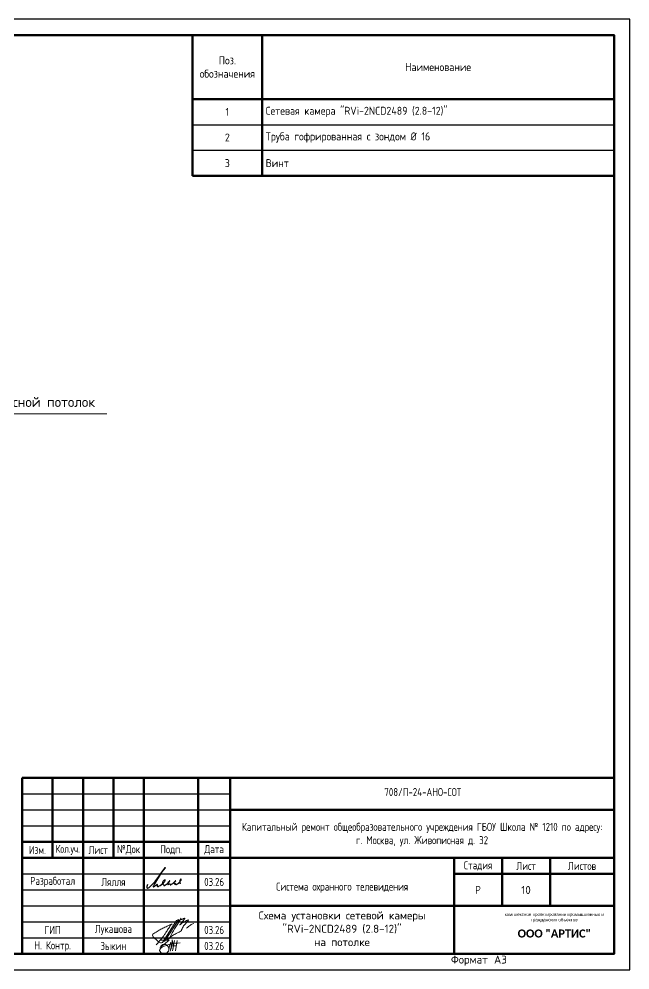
# Model space of a CAD drawing. Header units: millimetres. Extents: x -495897 to 1376592, y -28539 to 470976.
# Drawn here: x 441193 to 460293, y 241521 to 271221 of the extents above; entities that cross this region are included whole.
import ezdxf
from ezdxf.enums import TextEntityAlignment as Align

# ---------------------------------------------------------------- set-up
doc = ezdxf.new("R2010")
doc.units = ezdxf.units.MM
for name, color, linetype in [('__НАДПИСИ', 7, 'Continuous'), ('PDF _Текст', 7, 'Continuous'), ('Основная', 7, 'Continuous'), ('стена', 20, 'Continuous')]:
    doc.layers.add(name, color=color, linetype=linetype)
for name, color, linetype, lineweight in [('__ФОРМАТ', 7, 'Continuous', 40), ('PDF _Геометрия', 252, 'Continuous', 9), ('Подписи', 7, 'Continuous', 13), ('Текст', 7, 'Continuous', 25), ('Формат', 225, 'Continuous', 30)]:
    doc.layers.add(name, color=color, linetype=linetype, lineweight=lineweight)
doc.layers.add('ОФ_подписи', color=5, linetype='Continuous', lineweight=13, true_color=0x0000ff)
doc.styles.add('GOST 2.304 type A', font='', dxfattribs={"height": 250})
doc.styles.add('ISOCPEUR', font='isocpeur.ttf', dxfattribs={"width": 0.9, "height": 350})
doc.styles.add('PDF ISOCPEUR', font='isocpeur.ttf')
doc.styles.add('RubezhCAD', font='', dxfattribs={"oblique": 10})
doc.styles.add('XREF1$0$Standard', font='isocpeur.ttf')
doc.styles.add('ГОСТ 2.304', font='')
doc.styles.get('GOST 2.304 type A').set_extended_font_data('GOST 2.304 type A')
doc.styles.get('RubezhCAD').set_extended_font_data('GOST type A')
doc.styles.get('ГОСТ 2.304').set_extended_font_data('GOST 2.304 type A')

# ---------------------------------------------------------------- blocks, each defined once
blk = doc.blocks.new('*T1055')
at = {"layer": 'Текст', "color": 0, "lineweight": 50, "transparency": 16777216}
for p, q in [((0, 0), (13175, 0)), ((0, 0), (0, -4400)), ((2175, 0), (2175, -4400)), ((13175, 0), (13175, -4400)), ((0, -2000), (13175, -2000)), ((0, -4400), (13175, -4400))]:
    blk.add_line(p, q, dxfattribs=at)
at = {"layer": 'Текст', "color": 0, "transparency": 16777216}
for p, q in [((0, -2800), (13175, -2800)), ((0, -3600), (13175, -3600))]:
    blk.add_line(p, q, dxfattribs=at)
at = {"layer": 'Текст', "color": 0, "transparency": 16777216, "char_height": 250, "style": 'ISOCPEUR'}
for s, insert, width, attachment_point in [('Поз. обозначения', (1088, -1000), 1952.07, 5), ('Наименование', (7675, -1000), 10776.98, 5), ('1', (1088, -2400), 1952.07, 5), ('{\\C256;Сетевая камера "RVi-2NCD2489 (2.8-12)"}', (2287, -2400), 10776.98, 4), ('2', (1088, -3200), 1952.07, 5), ('{\\C256;Труба гофрированная с зондом Ø 16}', (2287, -3200), 10776.98, 4), ('3', (1088, -4000), 1952.07, 5), ('Винт', (2287, -4000), 10776.98, 4)]:
    blk.add_mtext(s, dxfattribs=dict(at, insert=insert, width=width, attachment_point=attachment_point))
blk = doc.blocks.new('*U1053')
blk.add_lwpolyline([(0, 0), (420, 0), (420, 297), (0, 297)], close=True)
at = {"lineweight": 50}
blk.add_lwpolyline([(20, 292), (415, 292), (415, 5), (20, 5)], close=True, dxfattribs=at)
at = {"style": 'XREF1$0$Standard'}
blk.add_text('Формат', height=2.5, dxfattribs=at).set_placement((364.02, 2))
blk.add_text('А3', height=2.5, dxfattribs=at).set_placement((381.51, 2), align=Align.RIGHT)
for tag, p in [('СОГЛАСОВАНО_ДАТА2', (14.37, 145.56)), ('СОГЛАСОВАНО_ДАТА3', (19.37, 145.56)), ('СОГЛАСОВАНО_ФАМИЛИЯ2', (14.37, 110.56)), ('СОГЛАСОВАНО_ФАМИЛИЯ3', (19.37, 110.56)), ('СОГЛАСОВАНО_ДОЛЖНОСТЬ2', (14.37, 90.56)), ('СОГЛАСОВАНО_ДОЛЖНОСТЬ3', (19.37, 90.56))]:
    blk.add_attdef(tag, p, '', height=2.5, rotation=90, dxfattribs=at)
for tag, p in [('ВЗАМ_ИНВ_НОМЕР', (19.37, 77.5)), ('ИНВ_N_ПОДЛ', (19.37, 17.5))]:
    blk.add_attdef(tag, text='', height=2.5, rotation=90, dxfattribs=at).set_placement(p, align=Align.CENTER)
blk.add_attdef('ИНВ_ДАТА', text='', height=2.5, rotation=90, dxfattribs=at).set_placement((19.37, 63.83), align=Align.RIGHT)
blk = doc.blocks.new('П_Зыкин')
at = {"layer": 'ОФ_подписи', "color": 5, "ltscale": 100, "transparency": 33554687}
for p, q in [((142, 249), (62, -174)), ((102, 37), (218, 37)), ((258, 249), (178, -174))]:
    blk.add_line(p, q, dxfattribs=at)
blk.add_lwpolyline([(-462, 273), (-74, 273), (-446, -30)], dxfattribs=at)
for centre, radius, start, end in [((-271, -94), 186, 314.2393, 159.9348), ((345, -1372), 1523, 88.8758, 117.8788), ((1109, -252), 1204, 158.7593, 174.231), ((-1024, 224), 1068, 337.8144, 2.8859), ((-849, 72), 852, 342.8308, 7.4815), ((-9, 182), 4.48, 8.9691, 155.6551), ((-643, 22), 732, 344.4555, 20.462), ((-318, -169), 151, 108.7568, 173.4251), ((-287, -115), 185, 191.5358, 322.3512)]:
    blk.add_arc(centre, radius, start, end, dxfattribs=at)
blk = doc.blocks.new('П_Лукашова')
at = {"layer": 'ОФ_подписи', "color": 5}
for p, q in [((221, 339), (-221, -339)), ((286, 371), (-156, -307)), ((283, 370), (218, 338))]:
    blk.add_line(p, q, dxfattribs=at)
for points in [[(366, 415), (236, 213), (85, -37), (-50, -300)], [(221, 301), (344, 360), (434, 401), (475, 416), (464, 395), (420, 336), (342, 232), (310, 203), (337, 221), (420, 283), (490, 322), (558, 352), (576, 358), (491, 240), (403, 113), (374, 49), (360, 20)], [(-221, -339), (-276, -344), (-368, -289), (-446, -221), (-505, -166), (-522, -116), (-412, -16), (-295, 56), (-173, 120), (-49, 179), (33, 216), (87, 237), (52, 221), (11, 167), (-59, 51), (-126, -52), (-177, -132), (-256, -231), (-409, -409)], [(360, 20), (294, -18), (203, -65), (91, -124), (-73, -248)], [(530, 102), (646, 199), (748, 254)]]:
    blk.add_spline(points, degree=3, dxfattribs=at)
blk = doc.blocks.new('штамп')
at = {"layer": '__ФОРМАТ', "linetype": 'Continuous', "lineweight": 50}
for p, q in [((531929, 45357), (531929, 50857)), ((531929, 50857), (550429, 50857)), ((532879, 48357), (532879, 50857)), ((533829, 45357), (533829, 50857)), ((534779, 48357), (534779, 50857)), ((535729, 45357), (535729, 50857)), ((537429, 45357), (537429, 50857)), ((538429, 45357), (538429, 50857)), ((550429, 45357), (550429, 50857)), ((538429, 49857), (550429, 49857)), ((531929, 48857), (538429, 48857)), ((531929, 48357), (550429, 48357)), ((545429, 45357), (545429, 48357)), ((546929, 46857), (546929, 48357)), ((548429, 46857), (548429, 48357)), ((545429, 47857), (550429, 47857)), ((538429, 46857), (550429, 46857)), ((531929, 45357), (550429, 45357))]:
    blk.add_line(p, q, dxfattribs=at)
at = {"layer": '__ФОРМАТ', "linetype": 'Continuous', "lineweight": -2}
for p, q in [((531929, 50357), (538429, 50357)), ((531929, 49857), (538429, 49857)), ((531929, 49357), (538429, 49357)), ((531929, 48857), (538429, 48857)), ((531929, 47857), (538429, 47857)), ((531929, 47357), (538429, 47357)), ((531929, 46857), (538429, 46857)), ((538429, 46857), (550429, 46857)), ((531929, 46357), (538429, 46357)), ((531929, 45857), (538429, 45857))]:
    blk.add_line(p, q, dxfattribs=at)
at = {"layer": 'Подписи', "color": 5, "lineweight": 25}
blk.add_lwpolyline([(535847, 47525), (535833, 47500), (535823, 47461), (535824, 47440), (535829, 47423), (535840, 47414), (535857, 47413), (535876, 47421), (535897, 47435), (535917, 47454), (536005, 47539), (536088, 47624), (536142, 47690), (536203, 47776), (536266, 47874), (536323, 47953), (536362, 48009), (536395, 48059), (536405, 48060), (536397, 48045), (536295, 47925), (536205, 47790), (536095, 47603), (536059, 47544), (536038, 47506), (536029, 47485), (536027, 47473), (536027, 47462), (536031, 47457), (536037, 47454), (536045, 47456), (536057, 47466), (536072, 47479), (536107, 47506), (536133, 47525), (536147, 47532), (536152, 47532), (536153, 47529), (536150, 47520), (536147, 47504), (536146, 47491), (536148, 47479), (536150, 47471), (536157, 47465), (536166, 47462), (536178, 47464), (536189, 47469), (536215, 47480), (536240, 47498), (536281, 47529), (536306, 47550), (536324, 47567), (536342, 47582), (536372, 47609), (536388, 47629), (536397, 47646), (536399, 47657), (536398, 47666), (536393, 47671), (536383, 47671), (536372, 47667), (536356, 47653), (536336, 47632), (536323, 47612), (536313, 47599), (536309, 47587), (536310, 47579), (536315, 47575), (536326, 47579), (536335, 47585), (536344, 47592), (536348, 47595), (536352, 47596), (536354, 47595), (536355, 47592), (536349, 47583), (536342, 47575), (536334, 47561), (536326, 47547), (536322, 47538), (536320, 47531), (536321, 47523), (536325, 47519), (536328, 47519), (536333, 47524), (536338, 47527), (536344, 47526), (536346, 47520), (536351, 47508), (536355, 47498), (536359, 47493), (536366, 47491), (536375, 47491), (536385, 47497), (536412, 47513), (536436, 47532), (536466, 47559), (536491, 47583), (536517, 47607), (536529, 47621), (536545, 47642), (536547, 47643), (536546, 47644), (536543, 47644), (536541, 47642), (536538, 47637), (536499, 47577), (536491, 47558), (536482, 47544), (536480, 47535), (536479, 47529), (536481, 47524), (536483, 47522), (536489, 47523), (536494, 47526), (536502, 47532), (536512, 47539), (536522, 47544), (536530, 47548), (536541, 47549), (536547, 47546), (536550, 47541), (536551, 47531), (536552, 47525), (536553, 47521), (536558, 47517), (536562, 47515), (536568, 47515), (536575, 47517), (536583, 47523), (536596, 47533), (536617, 47547), (536636, 47561), (536659, 47583), (536688, 47609), (536702, 47620), (536713, 47630), (536721, 47636), (536727, 47641), (536727, 47643), (536726, 47644), (536723, 47643), (536720, 47638), (536715, 47629), (536693, 47594), (536681, 47575), (536676, 47566), (536674, 47557), (536677, 47551), (536679, 47547), (536684, 47546), (536689, 47549), (536695, 47552), (536700, 47554), (536709, 47554), (536716, 47551), (536717, 47545), (536719, 47535), (536721, 47527), (536725, 47524), (536731, 47520), (536741, 47523), (536747, 47528), (536757, 47534), (536779, 47550), (536809, 47572), (536842, 47600), (536865, 47623), (536880, 47642), (536895, 47664), (536899, 47675), (536901, 47684), (536898, 47689), (536891, 47693), (536881, 47689), (536873, 47682), (536862, 47668), (536856, 47654), (536855, 47638), (536856, 47622), (536856, 47598), (536858, 47583), (536860, 47572), (536864, 47560), (536871, 47551)], dxfattribs=at)
at = {"layer": 'ОФ_подписи'}
for name, p, xscale, yscale, zscale in [('П_Лукашова', (536533, 46057), 1.010226427429054, 1.010226427429054, 1.010226427429054), ('П_Зыкин', (536581, 45585), 0.7621923841183493, 0.7621923841183493, 0.7621923841183493)]:
    blk.add_blockref(name, p, dxfattribs=dict(at, xscale=xscale, yscale=yscale, zscale=zscale))
at = {"transparency": 33554687, "attachment_point": 5, "style": 'ГОСТ 2.304'}
for s, insert, char_height, width in [('{\\fArial|b0|i0|c204|p34;комплексное проектирование промышленных и гражданских объектов}', (548563, 46495), 100, 3372.21), ('{\\fCorbel Light|b1|i0|c204|p34;ООО "АРТИС"}', (548563, 45995), 250, 4171.2)]:
    blk.add_mtext(s, dxfattribs=dict(at, insert=insert, char_height=char_height, width=width))
at = {"layer": '__НАДПИСИ', "lineweight": 9, "ltscale": 2, "style": 'ISOCPEUR', "flags": 1}
blk.add_attdef('NOTATION', (548864, 51134), '', height=250, dxfattribs=at)
at = {"layer": '__НАДПИСИ', "lineweight": 9, "ltscale": 2, "style": 'RubezhCAD', "oblique": 10}
blk.add_attdef('SHEET', text='', height=250, dxfattribs=at).set_placement((547679, 47357), align=Align.MIDDLE_CENTER)
at = {"layer": '__ФОРМАТ', "color": 7, "linetype": 'Continuous', "lineweight": 20, "char_height": 250, "attachment_point": 5, "style": 'GOST 2.304 type A'}
for s, insert, width in [('Капитальный ремонт общеобразовательного учреждения ГБОУ Школа № 1210 по адресу:      \\Pг. Москва, ул. Живописная д. 32', (544429, 49085), 12000), ('\\pi-7.5,l7.5,t7.5;{\\W0.9;\\C256;Кол.уч.}', (533354, 48607), 950)]:
    blk.add_mtext(s, dxfattribs=dict(at, insert=insert, width=width))
for s, insert, width, line_spacing_factor in [('\\pi-7.5,l7.5,t7.5;{\\C256;Изм.}', (532404, 48607), 950, 1.2), ('\\pi-7.5,l7.5,t7.5;{\\C256;Лист}', (534304, 48607), 950, 1.2), ('\\pi-7.5,l7.5,t7.5;{\\C256;№Док}', (535254, 48607), 950, 1.2), ('\\pi-7.5,l7.5,t7.5;{\\C256;Подп.}', (536584, 48607), 1710.72, 1.2), ('\\pi-7.5,l7.5,t7.5;{\\C256;Дата}', (537929, 48607), 1000, 1.2), ('\\pi-7.5,l7.5,t7.5;{\\C256;Стадия}', (546179, 48107), 1500, 1.2), ('\\pi-7.5,l7.5,t7.5;{\\C256;Лист}', (547679, 48107), 1500, 1.2), ('\\pi-7.5,l7.5,t7.5;{\\C256;Листов}', (549429, 48107), 2000, 1.2), ('\\pi-7.5,l7.5,t7.5;{\\C256;Разработал}', (532879, 47607), 1900, 1.2), ('{\\C256;Лялля}', (534779, 47607), 1900, 1.2), ('{\\C256;03.26}', (537929, 47607), 1000, 1.2), ('Система охранного телевидения', (541929, 47427), 6828.82, 0.85), ('\\pi-750,l750,t750;{\\C256;Р}', (546179, 47357), 1500, 1.2), ('\\pi-7.5,l7.5,t7.5;{\\C256;ГИП}', (532879, 46107), 1900, 1.2), ('{\\C256;Лукашова}', (534779, 46107), 1900, 1.2), ('{\\C256;03.26}', (537929, 46107), 1000, 1.2), ('{\\C256;Н. Контр. }', (532879, 45592), 1900, 1.2), ('\\pi-750,l750,t750;{\\C256;Зыкин}', (534779, 45607), 1900, 1.2), ('{\\C256;03.26}', (537929, 45607), 1000, 1.2)]:
    blk.add_mtext(s, dxfattribs=dict(at, insert=insert, width=width, line_spacing_factor=line_spacing_factor))
at = {"layer": 'стена', "color": 18, "true_color": 0x000000, "insert": (543249, 50539), "char_height": 250, "width": 3851.47, "attachment_point": 1, "style": 'GOST 2.304 type A'}
blk.add_mtext('708/П-24-АНО-СОТ', dxfattribs=at)

msp = doc.modelspace()

# ---------------------------------------------------------------- linework, layer by layer
at = {"color": 0, "ltscale": 100, "transparency": 33554687}
msp.add_lwpolyline([(459793.377, 242021.424), (459793.377, 243521.424), (459793.377, 244521.424), (459793.377, 245021.424), (459793.377, 246521.424), (459793.377, 247521.424)], dxfattribs=at)
at = {"color": 0, "transparency": 33554687}
msp.add_lwpolyline([(441293.377, 242021.424), (443293.377, 242021.424), (445293.377, 242021.424), (446793.377, 242021.424), (447793.377, 242021.424), (454793.377, 242021.424), (459793.377, 242021.424)], dxfattribs=at)
at = {"layer": 'PDF _Геометрия', "lineweight": 5}
msp.add_lwpolyline([(443939.292, 258895.748), (439737.563, 258895.748), (438986.121, 260282.213)], dxfattribs=at)

# ---------------------------------------------------------------- block references
at = {"color": 7, "transparency": 33554687, "xscale": 100, "yscale": 100, "zscale": 100}
msp.add_blockref('*U1053', (418293.377, 241521.424), dxfattribs=at)
msp.add_blockref('*T1055', (446618.283, 270721.424))
at = {"layer": 'Основная'}
msp.add_blockref('штамп', (-90635.247, 196664.387), dxfattribs=at)

# ---------------------------------------------------------------- texts
at = {"color": 0, "linetype": 'Continuous', "transparency": 33554687, "insert": (457043.377, 244021.424), "char_height": 250, "width": 1500, "attachment_point": 5, "style": 'PDF ISOCPEUR'}
msp.add_mtext('10', dxfattribs=at)
at = {"layer": 'PDF _Текст', "insert": (439856.175, 259056.064), "char_height": 310.65202, "attachment_point": 7, "style": 'PDF ISOCPEUR'}
msp.add_mtext('Подвесной потолок', dxfattribs=at)
at = {"layer": 'Формат', "color": 0, "transparency": 33554687, "insert": (451291.821, 242808.736), "char_height": 250, "width": 7000, "attachment_point": 5, "style": 'ISOCPEUR'}
msp.add_mtext('{\\W1;Схема установки сетевой камеры "RVi-2NCD2489 (2.8-12)"\\Pна потолке}', dxfattribs=at)

doc.saveas('drawing.dxf')
